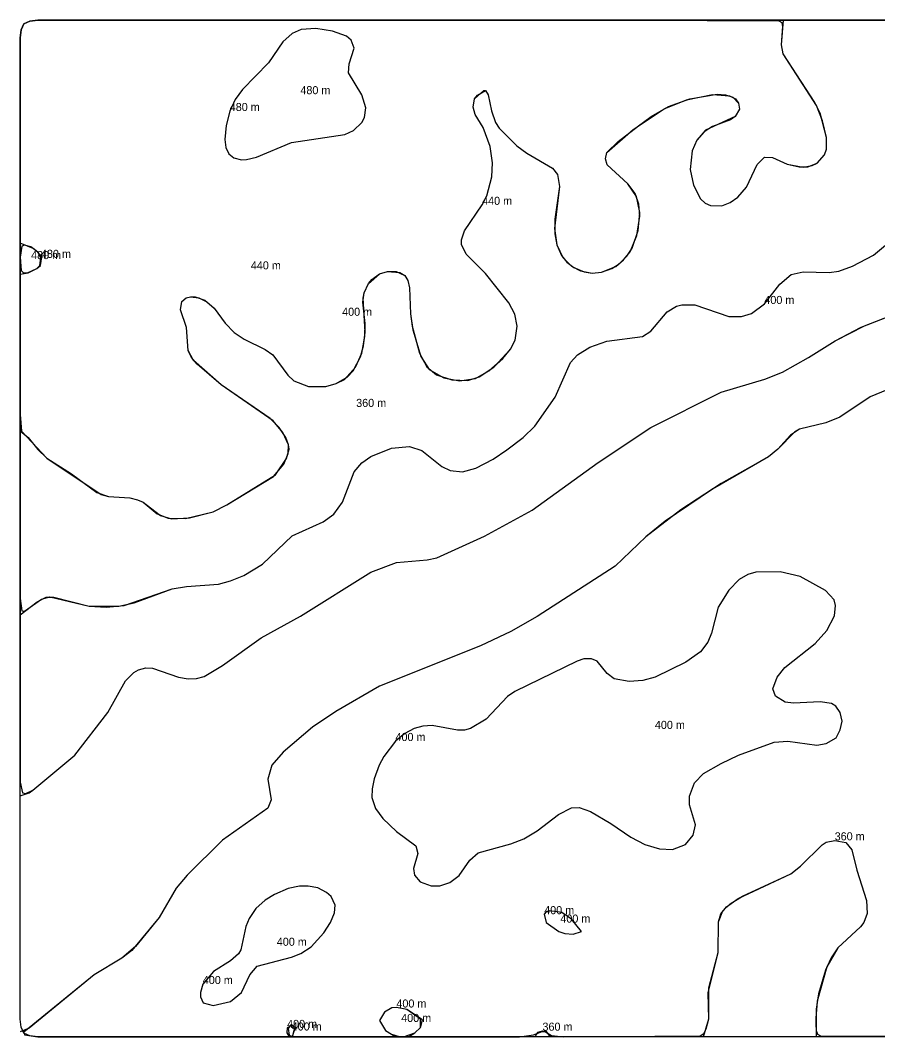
# Model space of a CAD drawing. Extents: x 104.513 to 104.5295, y 28.4567 to 28.4663.
# Drawn here: x 104.51298 to 104.5211, y 28.45671 to 28.46631 of the extents above; entities that cross this region are included whole.
import ezdxf

# ---------------------------------------------------------------- set-up
doc = ezdxf.new("R2010")
doc.units = 0
doc.header["$MEASUREMENT"] = 0
for name, color, linetype in [('Contour_Line_Major', 7, 'Continuous'), ('Contour_Line_Minor', 7, 'Continuous'), ('FeatureAttribs', 7, 'Continuous'), ('Iso-height_Area', 7, 'Continuous')]:
    doc.layers.add(name, color=color, linetype=linetype)

# ---------------------------------------------------------------- blocks, each defined once
blk = doc.blocks.new('FEATURE')

msp = doc.modelspace()

# ---------------------------------------------------------------- linework, layer by layer
at = {"layer": 'Contour_Line_Major', "color": 36, "true_color": 0x804000}
for points in [[(104.5129824, 28.4606967, 400), (104.5131416, 28.4608217, 400), (104.5132257, 28.4608655, 400), (104.5132979, 28.4608655, 400), (104.5136329, 28.460779, 400), (104.5139148, 28.4607784, 400), (104.5140593, 28.4608101, 400), (104.5144176, 28.4609426, 400), (104.5145517, 28.4609668, 400), (104.5148536, 28.4609886, 400), (104.5149686, 28.4610186, 400), (104.5150951, 28.4610704, 400), (104.5152702, 28.4611751, 400), (104.5155505, 28.4614438, 400), (104.5158456, 28.4615771, 400), (104.5159465, 28.4616498, 400), (104.5160257, 28.4617619, 400), (104.5161372, 28.4620481, 400), (104.5162104, 28.4621333, 400), (104.5162944, 28.4621944, 400), (104.5164888, 28.4622719, 400), (104.516659, 28.4622879, 400), (104.5167776, 28.4622488, 400), (104.5169653, 28.4621005, 400), (104.5170437, 28.4620602, 400), (104.5171619, 28.4620489, 400), (104.517288, 28.4620825, 400), (104.5174511, 28.4621687, 400), (104.5175807, 28.4622563, 400), (104.5177345, 28.4623732, 400), (104.5178455, 28.4624808, 400), (104.5180359, 28.4627549, 400), (104.5181827, 28.4630833, 400), (104.5182483, 28.4631546, 400), (104.5183628, 28.4632275, 400), (104.5185236, 28.4632825, 400), (104.518862, 28.4633279, 400), (104.5189392, 28.4633783, 400), (104.519095, 28.4635589, 400), (104.5191848, 28.4636152, 400), (104.5192331, 28.4636281, 400), (104.5193574, 28.4636275, 400), (104.5196781, 28.4635163, 400), (104.5197969, 28.463517, 400), (104.5198922, 28.4635457, 400), (104.5200134, 28.4636346, 400), (104.5201593, 28.4638208, 400), (104.5202665, 28.4639147, 400), (104.5203797, 28.4639391, 400), (104.5206245, 28.463931, 400), (104.520716, 28.4639451, 400), (104.5208466, 28.4639912, 400), (104.5210434, 28.4640959, 400), (104.5211784, 28.4642065, 400)], [(104.5207478, 28.4596923, 400), (104.520729, 28.4597762, 400), (104.5206888, 28.4598342, 400), (104.5206488, 28.4598602, 400), (104.5205417, 28.4598752, 400), (104.5202874, 28.4598648, 400), (104.5202109, 28.4598735, 400), (104.52012, 28.4599282, 400), (104.5200944, 28.4600001, 400), (104.5201344, 28.46011, 400), (104.5202082, 28.4601998, 400), (104.5204924, 28.4604265, 400), (104.5206049, 28.4605492, 400), (104.5206753, 28.4606897, 400), (104.5206871, 28.4607857, 400), (104.5206746, 28.4608407, 400), (104.5205921, 28.4609288, 400), (104.5203504, 28.4610591, 400), (104.5201622, 28.4611034, 400), (104.5199324, 28.4611019, 400), (104.5198561, 28.4610774, 400), (104.5197739, 28.4610305, 400), (104.5196763, 28.4609303, 400), (104.5195769, 28.4607706, 400), (104.5195151, 28.4605247, 400), (104.51948, 28.4604383, 400), (104.5194098, 28.460347, 400), (104.5192715, 28.46025, 400), (104.5189832, 28.4601082, 400), (104.5188657, 28.4600786, 400), (104.5187363, 28.4600667, 400), (104.5185941, 28.4600935, 400), (104.518527, 28.4601438, 400), (104.5184329, 28.4602609, 400), (104.5183815, 28.460283, 400), (104.518309, 28.4602818, 400), (104.5182447, 28.4602609, 400), (104.517657, 28.4599748, 400), (104.5175876, 28.4599249, 400), (104.5173844, 28.4597136, 400), (104.5172378, 28.4596234, 400), (104.5171785, 28.4596069, 400), (104.517113, 28.4596066, 400), (104.5168734, 28.459653, 400), (104.5167876, 28.4596469, 400), (104.5167045, 28.4596239, 400), (104.516617, 28.4595767, 400), (104.5165276, 28.4595056, 400), (104.5164176, 28.4593601, 400), (104.5163732, 28.4592787, 400), (104.516326, 28.459149, 400), (104.5163064, 28.459054, 400), (104.5163054, 28.458972, 400), (104.5163393, 28.4588692, 400), (104.5164072, 28.4587747, 400), (104.5165378, 28.4586503, 400), (104.5167198, 28.4585157, 400), (104.516738, 28.4584434, 400), (104.5166969, 28.4582997, 400), (104.5167062, 28.4582395, 400), (104.5167603, 28.4581766, 400), (104.5168637, 28.4581366, 400), (104.5169458, 28.4581375, 400), (104.5170401, 28.4581687, 400), (104.5171296, 28.4582357, 400), (104.5172297, 28.4583808, 400), (104.5173087, 28.4584493, 400), (104.517618, 28.4585336, 400), (104.5177409, 28.4585814, 400), (104.5178666, 28.4586566, 400), (104.5180672, 28.4588113, 400), (104.5181921, 28.4588751, 400), (104.5182648, 28.4588791, 400), (104.5183717, 28.4588392, 400), (104.5185624, 28.4587278, 400), (104.5187525, 28.4585962, 400), (104.5188839, 28.4585274, 400), (104.5190235, 28.4584862, 400), (104.5191448, 28.4584818, 400), (104.5192692, 28.4585272, 400), (104.5193407, 28.4586153, 400), (104.5193615, 28.4587144, 400), (104.5193072, 28.458902, 400), (104.5193064, 28.4589852, 400), (104.5193539, 28.4591119, 400), (104.5194398, 28.4591973, 400), (104.5196045, 28.4592937, 400), (104.5197697, 28.4593715, 400), (104.5201052, 28.4594951, 400), (104.520235, 28.4595027, 400), (104.5205084, 28.4594679, 400), (104.5205979, 28.4594814, 400), (104.5206926, 28.4595348, 400), (104.5207302, 28.4596103, 400), (104.5207478, 28.4596923, 400)], [(104.5159573, 28.457954, 400), (104.5159214, 28.4580362, 400), (104.5158749, 28.4580759, 400), (104.5157946, 28.4581179, 400), (104.5157034, 28.4581337, 400), (104.5156194, 28.4581331, 400), (104.5155137, 28.4581124, 400), (104.515383, 28.4580567, 400), (104.5152949, 28.4580014, 400), (104.5152089, 28.4579232, 400), (104.5151438, 28.457829, 400), (104.5151135, 28.4577544, 400), (104.5150656, 28.4575339, 400), (104.5150449, 28.4574937, 400), (104.5149693, 28.457428, 400), (104.5148084, 28.4573285, 400), (104.5147066, 28.4572096, 400), (104.514684, 28.4571282, 400), (104.514685, 28.457088, 400), (104.5147093, 28.4570324, 400), (104.5148055, 28.457008, 400), (104.5149696, 28.4570441, 400), (104.515073, 28.4571308, 400), (104.5151525, 28.4572971, 400), (104.5152205, 28.4573771, 400), (104.5155455, 28.4574647, 400), (104.5156333, 28.4574994, 400), (104.5157295, 28.4575611, 400), (104.5158509, 28.4576949, 400), (104.5159123, 28.4577898, 400), (104.5159505, 28.4578829, 400), (104.5159573, 28.457954, 400)], [(104.5182862, 28.4577057, 400), (104.5181913, 28.4578224, 400), (104.5180986, 28.4578865, 400), (104.5179838, 28.4578999, 400), (104.5179536, 28.4578935, 400), (104.517933, 28.4578693, 400), (104.5179516, 28.4577911, 400), (104.5180702, 28.4577063, 400), (104.5181269, 28.4576856, 400), (104.5182073, 28.4576799, 400), (104.5182862, 28.4577057, 400)], [(104.5166508, 28.4567124, 400), (104.5167102, 28.4567475, 400), (104.5167651, 28.4568, 400), (104.5167646, 28.4568769, 400), (104.5166359, 28.4569689, 400), (104.5165362, 28.4569876, 400), (104.5164934, 28.4569833, 400), (104.516423, 28.4569442, 400), (104.5163751, 28.4568666, 400), (104.5164338, 28.4567708, 400), (104.5165311, 28.4567124, 400)], [(104.5155552, 28.4567124, 400), (104.5155725, 28.4567846, 400), (104.5155386, 28.4568134, 400), (104.5155033, 28.4567947, 400), (104.5155017, 28.4567483, 400), (104.5155245, 28.4567124, 400)]]:
    msp.add_polyline3d(points, dxfattribs=at)
at = {"layer": 'Contour_Line_Minor', "color": 36, "true_color": 0x804000}
for points in [[(104.5129824, 28.4624365, 440), (104.513056, 28.4623729, 440), (104.5131483, 28.4622588, 440), (104.5132332, 28.462178, 440), (104.5137461, 28.4618344, 440), (104.5138144, 28.4618152, 440), (104.514017, 28.4618032, 440), (104.5140908, 28.4617853, 440), (104.5141418, 28.461762, 440), (104.5143074, 28.4616353, 440), (104.5144117, 28.4616045, 440), (104.5145816, 28.4616144, 440), (104.5148052, 28.4616718, 440), (104.5149344, 28.4617372, 440), (104.5153948, 28.4620214, 440), (104.515499, 28.4621735, 440), (104.5155216, 28.4622641, 440), (104.5155168, 28.4623049, 440), (104.5154623, 28.46242, 440), (104.5153704, 28.4625313, 440), (104.5148806, 28.4628711, 440), (104.5146195, 28.4631019, 440), (104.5145694, 28.4631957, 440), (104.514553, 28.4634125, 440), (104.5144945, 28.4635782, 440), (104.5145079, 28.4636587, 440), (104.5145494, 28.4636922, 440), (104.5145911, 28.4637036, 440), (104.5146351, 28.463703, 440), (104.5147257, 28.4636699, 440), (104.5148137, 28.4635938, 440), (104.5149183, 28.4634533, 440), (104.5150026, 28.463366, 440), (104.5150965, 28.4633011, 440), (104.515295, 28.463205, 440), (104.5153679, 28.4631554, 440), (104.5155111, 28.4629632, 440), (104.5155659, 28.4629079, 440), (104.5157051, 28.4628553, 440), (104.5158692, 28.4628546, 440), (104.5159656, 28.462882, 440), (104.5160448, 28.4629219, 440), (104.5161488, 28.463038, 440), (104.5162097, 28.463169, 440), (104.5162385, 28.4633289, 440), (104.5162401, 28.4634518, 440), (104.5162205, 28.4636532, 440), (104.5162319, 28.46374, 440), (104.5162718, 28.4638283, 440), (104.5163036, 28.4638665, 440), (104.5163753, 28.4639199, 440), (104.5164524, 28.4639408, 440), (104.5165677, 28.463933, 440), (104.5166149, 28.4639046, 440), (104.5166436, 28.4638577, 440), (104.5166608, 28.4637876, 440), (104.5166683, 28.4635431, 440), (104.5166844, 28.4634238, 440), (104.5167548, 28.4631712, 440), (104.5168245, 28.4630404, 440), (104.5169161, 28.4629667, 440), (104.5170606, 28.4629165, 440), (104.5172115, 28.4629127, 440), (104.5173194, 28.4629471, 440), (104.5174562, 28.4630386, 440), (104.5176139, 28.4632064, 440), (104.5176571, 28.4632943, 440), (104.5176762, 28.4634238, 440), (104.517654, 28.4635391, 440), (104.5175993, 28.4636442, 440), (104.5173777, 28.4639225, 440), (104.5171949, 28.4641056, 440), (104.5171511, 28.4641981, 440), (104.517151, 28.4642408, 440), (104.5171795, 28.4643268, 440), (104.5173462, 28.4645715, 440), (104.5173903, 28.4646567, 440), (104.5174378, 28.4648361, 440), (104.5174429, 28.4649676, 440), (104.5174222, 28.4651225, 440), (104.5173572, 28.4653006, 440), (104.5172803, 28.4654255, 440), (104.5172633, 28.4654947, 440), (104.5172757, 28.4655713, 440), (104.5173027, 28.465606, 440), (104.5173776, 28.4656518, 440), (104.5174044, 28.4656107, 440), (104.5174345, 28.4654609, 440), (104.5174737, 28.4653507, 440), (104.5175078, 28.4652948, 440), (104.5176733, 28.4651299, 440), (104.5177681, 28.4650601, 440), (104.5180113, 28.4649178, 440), (104.5180582, 28.4648578, 440), (104.5180763, 28.4647439, 440), (104.5180349, 28.4644358, 440), (104.518033, 28.4642961, 440), (104.518052, 28.4641922, 440), (104.5181084, 28.4640726, 440), (104.5181907, 28.4639909, 440), (104.5182771, 28.4639479, 440), (104.5183871, 28.4639258, 440), (104.518475, 28.4639351, 440), (104.5186103, 28.4639903, 440), (104.5186821, 28.4640509, 440), (104.5187448, 28.4641279, 440), (104.5188089, 28.4642825, 440), (104.5188362, 28.4644629, 440), (104.5188258, 28.464579, 440), (104.518792, 28.4646776, 440), (104.5187232, 28.4647712, 440), (104.5185278, 28.4649484, 440), (104.5185112, 28.4650067, 440), (104.5185261, 28.4650659, 440), (104.5187746, 28.4652821, 440), (104.5190663, 28.4654786, 440), (104.519277, 28.4655624, 440), (104.5195233, 28.4656137, 440), (104.519683, 28.4656018, 440), (104.5197415, 28.4655726, 440), (104.5197703, 28.4655318, 440), (104.5197774, 28.465474, 440), (104.5197375, 28.4654047, 440), (104.5194571, 28.4652754, 440), (104.5193755, 28.4651835, 440), (104.5193318, 28.465082, 440), (104.5193115, 28.4649062, 440), (104.519343, 28.4647579, 440), (104.5194114, 28.4646287, 440), (104.5194535, 28.464588, 440), (104.519504, 28.4645642, 440), (104.5196112, 28.4645629, 440), (104.5196894, 28.4645929, 440), (104.5197617, 28.4646442, 440), (104.5198443, 28.4647394, 440), (104.5199452, 28.4649529, 440), (104.5200136, 28.4650206, 440), (104.5200907, 28.4650171, 440), (104.5202289, 28.4649565, 440), (104.5203796, 28.4649284, 440), (104.5204661, 28.464942, 440), (104.5205119, 28.4649661, 440), (104.5205813, 28.4650425, 440), (104.5206018, 28.4650988, 440), (104.5205997, 28.4652082, 440), (104.5205404, 28.4654377, 440), (104.5204897, 28.4655394, 440), (104.5201918, 28.4659967, 440), (104.5201768, 28.4660834, 440), (104.5201956, 28.4663145, 440)], [(104.5162484, 28.4654868, 480), (104.5162106, 28.465612, 480), (104.5160845, 28.4658173, 480), (104.5160898, 28.4659046, 480), (104.5161357, 28.4660524, 480), (104.5161097, 28.4661275, 480), (104.5160657, 28.4661649, 480), (104.5159327, 28.4662116, 480), (104.5157757, 28.4662363, 480), (104.515636, 28.466227, 480), (104.515552, 28.46619, 480), (104.5154633, 28.4661107, 480), (104.5153281, 28.4659124, 480), (104.5150819, 28.4656612, 480), (104.5150129, 28.465565, 480), (104.5149613, 28.4654577, 480), (104.5149282, 28.4653212, 480), (104.5149157, 28.4651896, 480), (104.5149256, 28.4651126, 480), (104.514952, 28.4650537, 480), (104.5150014, 28.4650146, 480), (104.5150727, 28.4649965, 480), (104.5151204, 28.4649986, 480), (104.5152136, 28.4650226, 480), (104.5155457, 28.4651602, 480), (104.516048, 28.4652353, 480), (104.5161301, 28.4652735, 480), (104.5162093, 28.4653487, 480), (104.5162342, 28.465396, 480), (104.5162484, 28.4654868, 480)], [(104.5129824, 28.4639174, 480), (104.513055, 28.4639288, 480), (104.5131383, 28.4639694, 480), (104.5131654, 28.4639996, 480), (104.5131772, 28.4640704, 480), (104.513148, 28.464124, 480), (104.5131052, 28.4641601, 480), (104.5129824, 28.4642081, 480)], [(104.5129824, 28.4589882, 360), (104.5130652, 28.4590158, 360), (104.5131014, 28.4590421, 360), (104.5134965, 28.4593717, 360), (104.5138098, 28.4597753, 360), (104.5139752, 28.460073, 360), (104.5140562, 28.4601544, 360), (104.5140993, 28.460179, 360), (104.5141669, 28.4601959, 360), (104.514232, 28.4601926, 360), (104.5144781, 28.4601096, 360), (104.5145672, 28.4600921, 360), (104.5146467, 28.4600953, 360), (104.5147189, 28.4601148, 360), (104.5148942, 28.4602188, 360), (104.5152597, 28.4604802, 360), (104.5156312, 28.4606855, 360), (104.5162936, 28.4611003, 360), (104.5165359, 28.4611934, 360), (104.5168273, 28.4612172, 360), (104.5169188, 28.4612365, 360), (104.5173696, 28.4614407, 360), (104.51782, 28.4616882, 360), (104.5184438, 28.4621368, 360), (104.5189418, 28.4624671, 360), (104.5196057, 28.4628001, 360), (104.5200167, 28.4629254, 360), (104.5201839, 28.4629904, 360), (104.5204315, 28.4631275, 360), (104.520684, 28.4632879, 360), (104.5209603, 28.4634296, 360), (104.5219295, 28.463805, 360)], [(104.5212984, 28.4628745, 360), (104.5210118, 28.4627573, 360), (104.5207254, 28.462564, 360), (104.5205956, 28.4625115, 360), (104.5203449, 28.4624504, 360), (104.52026, 28.4623944, 360), (104.5201401, 28.4622623, 360), (104.5200511, 28.4621916, 360), (104.5195224, 28.461886, 360), (104.5190769, 28.4615835, 360), (104.5188928, 28.4614351, 360), (104.5186046, 28.4611572, 360), (104.5178656, 28.460682, 360), (104.5176186, 28.4605408, 360), (104.5173298, 28.4604035, 360), (104.5163762, 28.4600229, 360), (104.5159635, 28.4597831, 360), (104.5157449, 28.4596356, 360), (104.5154661, 28.4593995, 360), (104.5153604, 28.4592762, 360), (104.5153229, 28.459144, 360), (104.5153515, 28.45895, 360), (104.51532, 28.4588728, 360), (104.5148925, 28.4585675, 360), (104.514559, 28.4582372, 360), (104.5144547, 28.4581152, 360), (104.5142934, 28.457838, 360), (104.5140701, 28.4575631, 360), (104.513943, 28.4574545, 360), (104.5136806, 28.4572957, 360), (104.5130649, 28.4567918, 360), (104.5129824, 28.4567584, 360)], [(104.5194374, 28.4567124, 360), (104.5194879, 28.4568803, 360), (104.5194896, 28.457174, 360), (104.5195762, 28.4575065, 360), (104.5195796, 28.4577969, 360), (104.5196006, 28.4578714, 360), (104.5196562, 28.4579388, 360), (104.5197669, 28.4580174, 360), (104.5202623, 28.4582521, 360), (104.520355, 28.4583219, 360), (104.5205582, 28.4585263, 360), (104.520597, 28.4585494, 360), (104.5206779, 28.4585672, 360), (104.5207819, 28.4585482, 360), (104.5208399, 28.4584791, 360), (104.5208859, 28.4582854, 360), (104.5209772, 28.4579998, 360), (104.5209839, 28.4578765, 360), (104.5209525, 28.4577901, 360), (104.5209233, 28.457749, 360), (104.5207063, 28.4575523, 360), (104.5206039, 28.4573736, 360), (104.5205122, 28.4570466, 360), (104.5204993, 28.4568884, 360), (104.520504, 28.4567124, 360)], [(104.5178471, 28.4567124, 360), (104.5178737, 28.4567544, 360), (104.5179167, 28.4567687, 360), (104.5179486, 28.4567652, 360), (104.5179892, 28.4567124, 360)]]:
    msp.add_polyline3d(points, dxfattribs=at)
at = {"layer": 'Iso-height_Area', "color": 5, "true_color": 0x0000fe}
msp.add_polyline3d([(104.5292895, 28.4663145, 320), (104.5293723, 28.4663145, 320), (104.5294385, 28.466298, 320), (104.5294551, 28.466149, 320), (104.5294551, 28.4568779, 320), (104.5294468, 28.4568034, 320), (104.529422, 28.4567455, 320), (104.529364, 28.4567206, 320), (104.5292895, 28.4567124, 320), (104.5153001, 28.4567124, 320), (104.5131479, 28.4567124, 320), (104.5130734, 28.4567206, 320), (104.5130155, 28.4567455, 320), (104.5129906, 28.4568034, 320), (104.5129824, 28.4568779, 320), (104.5129824, 28.466149, 320), (104.5129906, 28.4662235, 320), (104.5130155, 28.4662814, 320), (104.5130734, 28.4663063, 320), (104.5131479, 28.4663145, 320), (104.5292895, 28.4663145, 320)], close=True, dxfattribs=at)
at = {"layer": 'Iso-height_Area', "color": 3, "true_color": 0x0efe00}
for points in [[(104.5238262, 28.4663145, 360), (104.5131479, 28.4663145, 360), (104.5130734, 28.4663063, 360), (104.5130155, 28.4662814, 360), (104.5129906, 28.4662235, 360), (104.5129824, 28.466149, 360), (104.5129824, 28.459117, 360), (104.5130025, 28.4590154, 360), (104.5130333, 28.4590092, 360), (104.5131014, 28.4590421, 360), (104.5134965, 28.4593717, 360), (104.5138098, 28.4597753, 360), (104.5139752, 28.460073, 360), (104.5140562, 28.4601544, 360), (104.5140993, 28.460179, 360), (104.5141669, 28.4601959, 360), (104.514232, 28.4601926, 360), (104.5144781, 28.4601096, 360), (104.5145672, 28.4600921, 360), (104.5146467, 28.4600953, 360), (104.5147189, 28.4601148, 360), (104.5148942, 28.4602188, 360), (104.5152597, 28.4604802, 360), (104.5156312, 28.4606855, 360), (104.5162936, 28.4611003, 360), (104.5165359, 28.4611934, 360), (104.5168273, 28.4612172, 360), (104.5169188, 28.4612365, 360), (104.5173696, 28.4614407, 360), (104.51782, 28.4616882, 360), (104.5184438, 28.4621368, 360), (104.5189418, 28.4624671, 360), (104.5196057, 28.4628001, 360), (104.5200167, 28.4629254, 360), (104.5201839, 28.4629904, 360), (104.5204315, 28.4631275, 360), (104.520684, 28.4632879, 360), (104.5209291, 28.4634159, 360), (104.5219295, 28.463805, 360)], [(104.5212984, 28.4628745, 360), (104.5210118, 28.4627573, 360), (104.5207254, 28.462564, 360), (104.5205956, 28.4625115, 360), (104.5203449, 28.4624504, 360), (104.5202981, 28.4624243, 360), (104.5201401, 28.4622623, 360), (104.5200511, 28.4621916, 360), (104.5196061, 28.4619378, 360), (104.5192241, 28.4616891, 360), (104.5188928, 28.4614351, 360), (104.5186046, 28.4611572, 360), (104.5178656, 28.460682, 360), (104.5176186, 28.4605408, 360), (104.5173298, 28.4604035, 360), (104.5163762, 28.4600229, 360), (104.5159635, 28.4597831, 360), (104.5157449, 28.4596356, 360), (104.5154661, 28.4593995, 360), (104.5153604, 28.4592762, 360), (104.5153229, 28.459144, 360), (104.5153515, 28.45895, 360), (104.51532, 28.4588728, 360), (104.5148925, 28.4585675, 360), (104.514559, 28.4582372, 360), (104.5144547, 28.4581152, 360), (104.5142934, 28.457838, 360), (104.5140356, 28.4575278, 360), (104.513943, 28.4574545, 360), (104.5136806, 28.4572957, 360), (104.5130143, 28.4567541, 360), (104.5130232, 28.4567293, 360), (104.5131479, 28.4567124, 360), (104.5176988, 28.4567124, 360), (104.5178311, 28.4567282, 360), (104.5179142, 28.4567599, 360), (104.5179444, 28.4567581, 360), (104.5180031, 28.4567233, 360), (104.5181186, 28.4567124, 360), (104.5194082, 28.4567214, 360), (104.5194403, 28.4567427, 360), (104.519464, 28.4567874, 360), (104.5194879, 28.4568803, 360), (104.5194833, 28.4571275, 360), (104.5195762, 28.4575065, 360), (104.5195796, 28.4577969, 360), (104.5196214, 28.4579017, 360), (104.5196905, 28.4579677, 360), (104.5198071, 28.4580398, 360), (104.5202623, 28.4582521, 360), (104.520355, 28.4583219, 360), (104.5205582, 28.4585263, 360), (104.520597, 28.4585494, 360), (104.5206779, 28.4585672, 360), (104.5207819, 28.4585482, 360), (104.5208399, 28.4584791, 360), (104.5208859, 28.4582854, 360), (104.5209772, 28.4579998, 360), (104.5209839, 28.4578765, 360), (104.5209525, 28.4577901, 360), (104.5209233, 28.457749, 360), (104.5207063, 28.4575523, 360), (104.5206434, 28.4574568, 360), (104.5205916, 28.4573413, 360), (104.5205261, 28.457117, 360), (104.5205033, 28.4569734, 360), (104.520503, 28.4567716, 360), (104.5205148, 28.4567345, 360), (104.5205446, 28.4567193, 360), (104.5254492, 28.4567127, 360)]]:
    msp.add_polyline3d(points, dxfattribs=at)
at = {"layer": 'Iso-height_Area', "color": 2, "true_color": 0xeffe00}
msp.add_polyline3d([(104.523909, 28.4663145, 400), (104.5131479, 28.4663145, 400), (104.5130734, 28.4663063, 400), (104.5130155, 28.4662814, 400), (104.5129906, 28.4662235, 400), (104.5129824, 28.466149, 400), (104.5129824, 28.4608523, 400), (104.5129975, 28.4607368, 400), (104.5130224, 28.4607317, 400), (104.5131828, 28.4608472, 400), (104.5132602, 28.4608684, 400), (104.5136329, 28.460779, 400), (104.5137944, 28.460771, 400), (104.5139651, 28.4607856, 400), (104.5144176, 28.4609426, 400), (104.5145517, 28.4609668, 400), (104.5148536, 28.4609886, 400), (104.5149686, 28.4610186, 400), (104.5150951, 28.4610704, 400), (104.5152702, 28.4611751, 400), (104.5155505, 28.4614438, 400), (104.5158456, 28.4615771, 400), (104.5159465, 28.4616498, 400), (104.5160257, 28.4617619, 400), (104.5161372, 28.4620481, 400), (104.5162104, 28.4621333, 400), (104.5162944, 28.4621944, 400), (104.5164888, 28.4622719, 400), (104.516659, 28.4622879, 400), (104.5167776, 28.4622488, 400), (104.5169653, 28.4621005, 400), (104.5170437, 28.4620602, 400), (104.5171619, 28.4620489, 400), (104.517288, 28.4620825, 400), (104.5174511, 28.4621687, 400), (104.5175807, 28.4622563, 400), (104.5177345, 28.4623732, 400), (104.5178455, 28.4624808, 400), (104.5180359, 28.4627549, 400), (104.5181827, 28.4630833, 400), (104.5182483, 28.4631546, 400), (104.5183628, 28.4632275, 400), (104.5185236, 28.4632825, 400), (104.518862, 28.4633279, 400), (104.5189392, 28.4633783, 400), (104.519095, 28.4635589, 400), (104.5191848, 28.4636152, 400), (104.5192331, 28.4636281, 400), (104.5193574, 28.4636275, 400), (104.5196781, 28.4635163, 400), (104.5197969, 28.463517, 400), (104.5198922, 28.4635457, 400), (104.5200134, 28.4636346, 400), (104.5201593, 28.4638208, 400), (104.5202665, 28.4639147, 400), (104.5203797, 28.4639391, 400), (104.5206245, 28.463931, 400), (104.520716, 28.4639451, 400), (104.5208466, 28.4639912, 400), (104.5210434, 28.4640959, 400), (104.5211784, 28.4642065, 400)], dxfattribs=at)
at = {"layer": 'Iso-height_Area', "color": 30, "true_color": 0xfe9600}
msp.add_polyline3d([(104.5181146, 28.4663145, 440), (104.5131479, 28.4663145, 440), (104.5130734, 28.4663063, 440), (104.5130155, 28.4662814, 440), (104.5129906, 28.4662235, 440), (104.5129824, 28.466149, 440), (104.5129824, 28.4625908, 440), (104.5129927, 28.4624341, 440), (104.5132332, 28.462178, 440), (104.5134652, 28.462031, 440), (104.5137054, 28.4618544, 440), (104.5138144, 28.4618152, 440), (104.514017, 28.4618032, 440), (104.5140908, 28.4617853, 440), (104.5141418, 28.461762, 440), (104.5142771, 28.4616526, 440), (104.514379, 28.46161, 440), (104.5145424, 28.4616085, 440), (104.5148052, 28.4616718, 440), (104.5149344, 28.4617372, 440), (104.5153761, 28.4620049, 440), (104.5154717, 28.4621227, 440), (104.515515, 28.4622222, 440), (104.5155168, 28.4623049, 440), (104.5154909, 28.4623726, 440), (104.515428, 28.4624677, 440), (104.5153445, 28.4625535, 440), (104.5148806, 28.4628711, 440), (104.5146534, 28.4630671, 440), (104.5145998, 28.4631295, 440), (104.5145694, 28.4631957, 440), (104.514553, 28.4634125, 440), (104.5144945, 28.4635782, 440), (104.5145079, 28.4636587, 440), (104.5145494, 28.4636922, 440), (104.5145911, 28.4637036, 440), (104.5146706, 28.4636926, 440), (104.514746, 28.4636557, 440), (104.5148137, 28.4635938, 440), (104.5149183, 28.4634533, 440), (104.5150026, 28.463366, 440), (104.5150965, 28.4633011, 440), (104.515295, 28.463205, 440), (104.5153679, 28.4631554, 440), (104.5155111, 28.4629632, 440), (104.5155659, 28.4629079, 440), (104.5157051, 28.4628553, 440), (104.5158692, 28.4628546, 440), (104.5159656, 28.462882, 440), (104.5160711, 28.4629439, 440), (104.5161269, 28.4630038, 440), (104.5161968, 28.4631362, 440), (104.5162261, 28.4632398, 440), (104.5162411, 28.4633692, 440), (104.5162232, 28.4636899, 440), (104.5162319, 28.46374, 440), (104.5162718, 28.4638283, 440), (104.5163753, 28.4639199, 440), (104.5164524, 28.4639408, 440), (104.5165354, 28.4639411, 440), (104.5166149, 28.4639046, 440), (104.5166436, 28.4638577, 440), (104.5166608, 28.4637876, 440), (104.5166683, 28.4635431, 440), (104.516692, 28.4633902, 440), (104.5167676, 28.463138, 440), (104.5168473, 28.4630155, 440), (104.5169836, 28.4629376, 440), (104.517133, 28.4629088, 440), (104.5172835, 28.4629309, 440), (104.5174113, 28.4630041, 440), (104.5175411, 28.4631187, 440), (104.5176139, 28.4632064, 440), (104.5176571, 28.4632943, 440), (104.5176762, 28.4634238, 440), (104.517654, 28.4635391, 440), (104.5175993, 28.4636442, 440), (104.5173777, 28.4639225, 440), (104.5171949, 28.4641056, 440), (104.5171511, 28.4641981, 440), (104.517151, 28.4642408, 440), (104.5171795, 28.4643268, 440), (104.5173462, 28.4645715, 440), (104.5173903, 28.4646567, 440), (104.5174378, 28.4648361, 440), (104.5174429, 28.4649676, 440), (104.5174222, 28.4651225, 440), (104.5173572, 28.4653006, 440), (104.5172803, 28.4654255, 440), (104.5172633, 28.4654947, 440), (104.5172757, 28.4655713, 440), (104.5173622, 28.46565, 440), (104.5173776, 28.4656518, 440), (104.5174044, 28.4656107, 440), (104.5174345, 28.4654609, 440), (104.5174737, 28.4653507, 440), (104.5175078, 28.4652948, 440), (104.5176733, 28.4651299, 440), (104.5177681, 28.4650601, 440), (104.5180113, 28.4649178, 440), (104.5180582, 28.4648578, 440), (104.5180763, 28.4647439, 440), (104.5180307, 28.4643485, 440), (104.518052, 28.4641922, 440), (104.5180951, 28.4640936, 440), (104.518147, 28.4640292, 440), (104.5182116, 28.4639781, 440), (104.5183112, 28.4639368, 440), (104.5183871, 28.4639258, 440), (104.518475, 28.4639351, 440), (104.5185734, 28.4639703, 440), (104.5186419, 28.4640135, 440), (104.5187149, 28.4640869, 440), (104.5187646, 28.4641621, 440), (104.5188202, 28.4643288, 440), (104.5188358, 28.4645003, 440), (104.5188044, 28.4646504, 440), (104.5187232, 28.4647712, 440), (104.5185278, 28.4649484, 440), (104.5185112, 28.4650067, 440), (104.5185261, 28.4650659, 440), (104.5186326, 28.4651692, 440), (104.5188232, 28.4653188, 440), (104.5189427, 28.465405, 440), (104.5191076, 28.4655002, 440), (104.5193102, 28.4655714, 440), (104.5195668, 28.4656167, 440), (104.5196464, 28.4656112, 440), (104.519714, 28.4655898, 440), (104.5197703, 28.4655318, 440), (104.5197774, 28.465474, 440), (104.5197375, 28.4654047, 440), (104.519692, 28.4653758, 440), (104.5195228, 28.4653109, 440), (104.5194461, 28.4652615, 440), (104.5193755, 28.4651835, 440), (104.5193318, 28.465082, 440), (104.5193115, 28.4649062, 440), (104.519343, 28.4647579, 440), (104.5194114, 28.4646287, 440), (104.5194535, 28.464588, 440), (104.519504, 28.4645642, 440), (104.5196112, 28.4645629, 440), (104.5196894, 28.4645929, 440), (104.5197617, 28.4646442, 440), (104.5198443, 28.4647394, 440), (104.5199452, 28.4649529, 440), (104.5200136, 28.4650206, 440), (104.5200907, 28.4650171, 440), (104.5202289, 28.4649565, 440), (104.5203427, 28.4649305, 440), (104.5204254, 28.4649309, 440), (104.5205119, 28.4649661, 440), (104.5205813, 28.4650425, 440), (104.5206018, 28.4650988, 440), (104.5205997, 28.4652082, 440), (104.5205622, 28.4653657, 440), (104.5205064, 28.4655111, 440), (104.5201918, 28.4659967, 440), (104.5201768, 28.4660834, 440), (104.5201891, 28.4662553, 440), (104.5201818, 28.4662907, 440), (104.5201537, 28.4663067, 440), (104.5181146, 28.4663145, 440)], close=True, dxfattribs=at)
at = {"layer": 'Iso-height_Area', "color": 20, "true_color": 0xfe2600}
for points in [[(104.5162484, 28.4654868, 480), (104.5162106, 28.465612, 480), (104.5160845, 28.4658173, 480), (104.5160898, 28.4659046, 480), (104.5161357, 28.4660524, 480), (104.5161097, 28.4661275, 480), (104.5160657, 28.4661649, 480), (104.5159327, 28.4662116, 480), (104.5157757, 28.4662363, 480), (104.515636, 28.466227, 480), (104.515552, 28.46619, 480), (104.5154633, 28.4661107, 480), (104.5153281, 28.4659124, 480), (104.5150819, 28.4656612, 480), (104.5150129, 28.465565, 480), (104.5149613, 28.4654577, 480), (104.5149282, 28.4653212, 480), (104.5149157, 28.4651896, 480), (104.5149256, 28.4651126, 480), (104.514952, 28.4650537, 480), (104.5150014, 28.4650146, 480), (104.5150727, 28.4649965, 480), (104.5151204, 28.4649986, 480), (104.5152136, 28.4650226, 480), (104.5155457, 28.4651602, 480), (104.516048, 28.4652353, 480), (104.5161301, 28.4652735, 480), (104.5162093, 28.4653487, 480), (104.5162342, 28.465396, 480), (104.5162484, 28.4654868, 480)], [(104.5131857, 28.4640795, 480), (104.5131484, 28.4641252, 480), (104.5130806, 28.4641743, 480), (104.5130226, 28.4641915, 480), (104.5129976, 28.4641817, 480), (104.5129824, 28.4640762, 480), (104.5129914, 28.4639507, 480), (104.5130116, 28.4639301, 480), (104.513055, 28.4639314, 480), (104.5131383, 28.4639694, 480), (104.5131735, 28.4639969, 480), (104.5131857, 28.4640795, 480)]]:
    msp.add_polyline3d(points, close=True, dxfattribs=at)
at = {"layer": 'Iso-height_Area', "color": 2, "true_color": 0xeffe00}
for points in [[(104.5207478, 28.4596923, 400), (104.520729, 28.4597762, 400), (104.5206888, 28.4598342, 400), (104.5206488, 28.4598602, 400), (104.5205417, 28.4598752, 400), (104.5202874, 28.4598648, 400), (104.5202109, 28.4598735, 400), (104.52012, 28.4599282, 400), (104.5200944, 28.4600001, 400), (104.5201344, 28.46011, 400), (104.5202082, 28.4601998, 400), (104.5204924, 28.4604265, 400), (104.5206049, 28.4605492, 400), (104.5206753, 28.4606897, 400), (104.5206871, 28.4607857, 400), (104.5206746, 28.4608407, 400), (104.5205921, 28.4609288, 400), (104.5203504, 28.4610591, 400), (104.5201622, 28.4611034, 400), (104.5199324, 28.4611019, 400), (104.5198561, 28.4610774, 400), (104.5197739, 28.4610305, 400), (104.5196763, 28.4609303, 400), (104.5195769, 28.4607706, 400), (104.5195151, 28.4605247, 400), (104.51948, 28.4604383, 400), (104.5194098, 28.460347, 400), (104.5192715, 28.46025, 400), (104.5189832, 28.4601082, 400), (104.5188657, 28.4600786, 400), (104.5187363, 28.4600667, 400), (104.5185941, 28.4600935, 400), (104.518527, 28.4601438, 400), (104.5184329, 28.4602609, 400), (104.5183815, 28.460283, 400), (104.518309, 28.4602818, 400), (104.5182447, 28.4602609, 400), (104.517657, 28.4599748, 400), (104.5175876, 28.4599249, 400), (104.5173844, 28.4597136, 400), (104.5172378, 28.4596234, 400), (104.5171785, 28.4596069, 400), (104.517113, 28.4596066, 400), (104.5168734, 28.459653, 400), (104.5167876, 28.4596469, 400), (104.5167045, 28.4596239, 400), (104.516617, 28.4595767, 400), (104.5165276, 28.4595056, 400), (104.5164176, 28.4593601, 400), (104.5163732, 28.4592787, 400), (104.516326, 28.459149, 400), (104.5163064, 28.459054, 400), (104.5163054, 28.458972, 400), (104.5163393, 28.4588692, 400), (104.5164072, 28.4587747, 400), (104.5165378, 28.4586503, 400), (104.5167198, 28.4585157, 400), (104.516738, 28.4584434, 400), (104.5166969, 28.4582997, 400), (104.5167062, 28.4582395, 400), (104.5167603, 28.4581766, 400), (104.5168637, 28.4581366, 400), (104.5169458, 28.4581375, 400), (104.5170401, 28.4581687, 400), (104.5171296, 28.4582357, 400), (104.5172297, 28.4583808, 400), (104.5173087, 28.4584493, 400), (104.517618, 28.4585336, 400), (104.5177409, 28.4585814, 400), (104.5178666, 28.4586566, 400), (104.5180672, 28.4588113, 400), (104.5181921, 28.4588751, 400), (104.5182648, 28.4588791, 400), (104.5183717, 28.4588392, 400), (104.5185624, 28.4587278, 400), (104.5187525, 28.4585962, 400), (104.5188839, 28.4585274, 400), (104.5190235, 28.4584862, 400), (104.5191448, 28.4584818, 400), (104.5192692, 28.4585272, 400), (104.5193407, 28.4586153, 400), (104.5193615, 28.4587144, 400), (104.5193072, 28.458902, 400), (104.5193064, 28.4589852, 400), (104.5193539, 28.4591119, 400), (104.5194398, 28.4591973, 400), (104.5196045, 28.4592937, 400), (104.5197697, 28.4593715, 400), (104.5201052, 28.4594951, 400), (104.520235, 28.4595027, 400), (104.5205084, 28.4594679, 400), (104.5205979, 28.4594814, 400), (104.5206926, 28.4595348, 400), (104.5207302, 28.4596103, 400), (104.5207478, 28.4596923, 400)], [(104.5159573, 28.457954, 400), (104.5159214, 28.4580362, 400), (104.5158749, 28.4580759, 400), (104.5157946, 28.4581179, 400), (104.5157034, 28.4581337, 400), (104.5156194, 28.4581331, 400), (104.5155137, 28.4581124, 400), (104.515383, 28.4580567, 400), (104.5152949, 28.4580014, 400), (104.5152089, 28.4579232, 400), (104.5151438, 28.457829, 400), (104.5151135, 28.4577544, 400), (104.5150656, 28.4575339, 400), (104.5150449, 28.4574937, 400), (104.5149693, 28.457428, 400), (104.5148084, 28.4573285, 400), (104.5147066, 28.4572096, 400), (104.514684, 28.4571282, 400), (104.514685, 28.457088, 400), (104.5147093, 28.4570324, 400), (104.5148055, 28.457008, 400), (104.5149696, 28.4570441, 400), (104.515073, 28.4571308, 400), (104.5151525, 28.4572971, 400), (104.5152205, 28.4573771, 400), (104.5155455, 28.4574647, 400), (104.5156333, 28.4574994, 400), (104.5157295, 28.4575611, 400), (104.5158509, 28.4576949, 400), (104.5159123, 28.4577898, 400), (104.5159505, 28.4578829, 400), (104.5159573, 28.457954, 400)], [(104.5182862, 28.4577057, 400), (104.5181913, 28.4578224, 400), (104.5180986, 28.4578865, 400), (104.5179838, 28.4578999, 400), (104.5179536, 28.4578935, 400), (104.517933, 28.4578693, 400), (104.5179516, 28.4577911, 400), (104.5180702, 28.4577063, 400), (104.5181269, 28.4576856, 400), (104.5182073, 28.4576799, 400), (104.5182862, 28.4577057, 400)], [(104.5167835, 28.4568713, 400), (104.5166359, 28.4569689, 400), (104.5165362, 28.4569876, 400), (104.5164934, 28.4569833, 400), (104.516423, 28.4569442, 400), (104.5163751, 28.4568666, 400), (104.5164338, 28.4567708, 400), (104.5164889, 28.4567345, 400), (104.5165613, 28.4567148, 400), (104.5166122, 28.4567155, 400), (104.5167102, 28.4567475, 400), (104.5167651, 28.4568, 400), (104.5167835, 28.4568713, 400)], [(104.5155784, 28.4567951, 400), (104.5155407, 28.4568281, 400), (104.5155145, 28.4567884, 400), (104.5155236, 28.4567271, 400), (104.5155546, 28.4567145, 400), (104.5155784, 28.4567951, 400)]]:
    msp.add_polyline3d(points, close=True, dxfattribs=at)

# ---------------------------------------------------------------- block references
at = {"layer": 'FeatureAttribs'}
ref = msp.add_blockref('FEATURE', (104.5156288, 28.4656164, 480), dxfattribs=at)
ref.add_attrib('NAME', '480 m', (104.5156288, 28.4656164, 480), dxfattribs={"height": 0.00007627})
ref = msp.add_blockref('FEATURE', (104.5149613, 28.4654577, 480), dxfattribs=at)
ref.add_attrib('NAME', '480 m', (104.5149613, 28.4654577, 480), dxfattribs={"height": 0.00007627})
ref = msp.add_blockref('FEATURE', (104.5173462, 28.4645715, 440), dxfattribs=at)
ref.add_attrib('NAME', '440 m', (104.5173462, 28.4645715, 440), dxfattribs={"height": 0.00007627})
ref = msp.add_blockref('FEATURE', (104.5130841, 28.4640582, 480), dxfattribs=at)
ref.add_attrib('NAME', '480 m', (104.5130841, 28.4640582, 480), dxfattribs={"height": 0.00007627})
ref = msp.add_blockref('FEATURE', (104.5131772, 28.4640704, 480), dxfattribs=at)
ref.add_attrib('NAME', '480 m', (104.5131772, 28.4640704, 480), dxfattribs={"height": 0.00007627})
ref = msp.add_blockref('FEATURE', (104.5151606, 28.4639615, 440), dxfattribs=at)
ref.add_attrib('NAME', '440 m', (104.5151606, 28.4639615, 440), dxfattribs={"height": 0.00007627})
ref = msp.add_blockref('FEATURE', (104.5200134, 28.4636346, 400), dxfattribs=at)
ref.add_attrib('NAME', '400 m', (104.5200134, 28.4636346, 400), dxfattribs={"height": 0.00007627})
ref = msp.add_blockref('FEATURE', (104.5160233, 28.4635231, 400), dxfattribs=at)
ref.add_attrib('NAME', '400 m', (104.5160233, 28.4635231, 400), dxfattribs={"height": 0.00007627})
ref = msp.add_blockref('FEATURE', (104.5161562, 28.4626619, 360), dxfattribs=at)
ref.add_attrib('NAME', '360 m', (104.5161562, 28.4626619, 360), dxfattribs={"height": 0.00007627})
ref = msp.add_blockref('FEATURE', (104.5189789, 28.45962, 400), dxfattribs=at)
ref.add_attrib('NAME', '400 m', (104.5189789, 28.45962, 400), dxfattribs={"height": 0.00007627})
ref = msp.add_blockref('FEATURE', (104.5165276, 28.4595056, 400), dxfattribs=at)
ref.add_attrib('NAME', '400 m', (104.5165276, 28.4595056, 400), dxfattribs={"height": 0.00007627})
ref = msp.add_blockref('FEATURE', (104.5206779, 28.4585672, 360), dxfattribs=at)
ref.add_attrib('NAME', '360 m', (104.5206779, 28.4585672, 360), dxfattribs={"height": 0.00007627})
ref = msp.add_blockref('FEATURE', (104.517933, 28.4578693, 400), dxfattribs=at)
ref.add_attrib('NAME', '400 m', (104.517933, 28.4578693, 400), dxfattribs={"height": 0.00007627})
ref = msp.add_blockref('FEATURE', (104.5180855, 28.4577899, 400), dxfattribs=at)
ref.add_attrib('NAME', '400 m', (104.5180855, 28.4577899, 400), dxfattribs={"height": 0.00007627})
ref = msp.add_blockref('FEATURE', (104.515406, 28.4575709, 400), dxfattribs=at)
ref.add_attrib('NAME', '400 m', (104.515406, 28.4575709, 400), dxfattribs={"height": 0.00007627})
ref = msp.add_blockref('FEATURE', (104.5147066, 28.4572096, 400), dxfattribs=at)
ref.add_attrib('NAME', '400 m', (104.5147066, 28.4572096, 400), dxfattribs={"height": 0.00007627})
ref = msp.add_blockref('FEATURE', (104.5165362, 28.4569876, 400), dxfattribs=at)
ref.add_attrib('NAME', '400 m', (104.5165362, 28.4569876, 400), dxfattribs={"height": 0.00007627})
ref = msp.add_blockref('FEATURE', (104.5165814, 28.4568512, 400), dxfattribs=at)
ref.add_attrib('NAME', '400 m', (104.5165814, 28.4568512, 400), dxfattribs={"height": 0.00007627})
ref = msp.add_blockref('FEATURE', (104.5155033, 28.4567947, 400), dxfattribs=at)
ref.add_attrib('NAME', '400 m', (104.5155033, 28.4567947, 400), dxfattribs={"height": 0.00007627})
ref = msp.add_blockref('FEATURE', (104.5155465, 28.4567704, 400), dxfattribs=at)
ref.add_attrib('NAME', '400 m', (104.5155465, 28.4567704, 400), dxfattribs={"height": 0.00007627})
ref = msp.add_blockref('FEATURE', (104.5179167, 28.4567687, 360), dxfattribs=at)
ref.add_attrib('NAME', '360 m', (104.5179167, 28.4567687, 360), dxfattribs={"height": 0.00007627})

doc.saveas('drawing.dxf')
